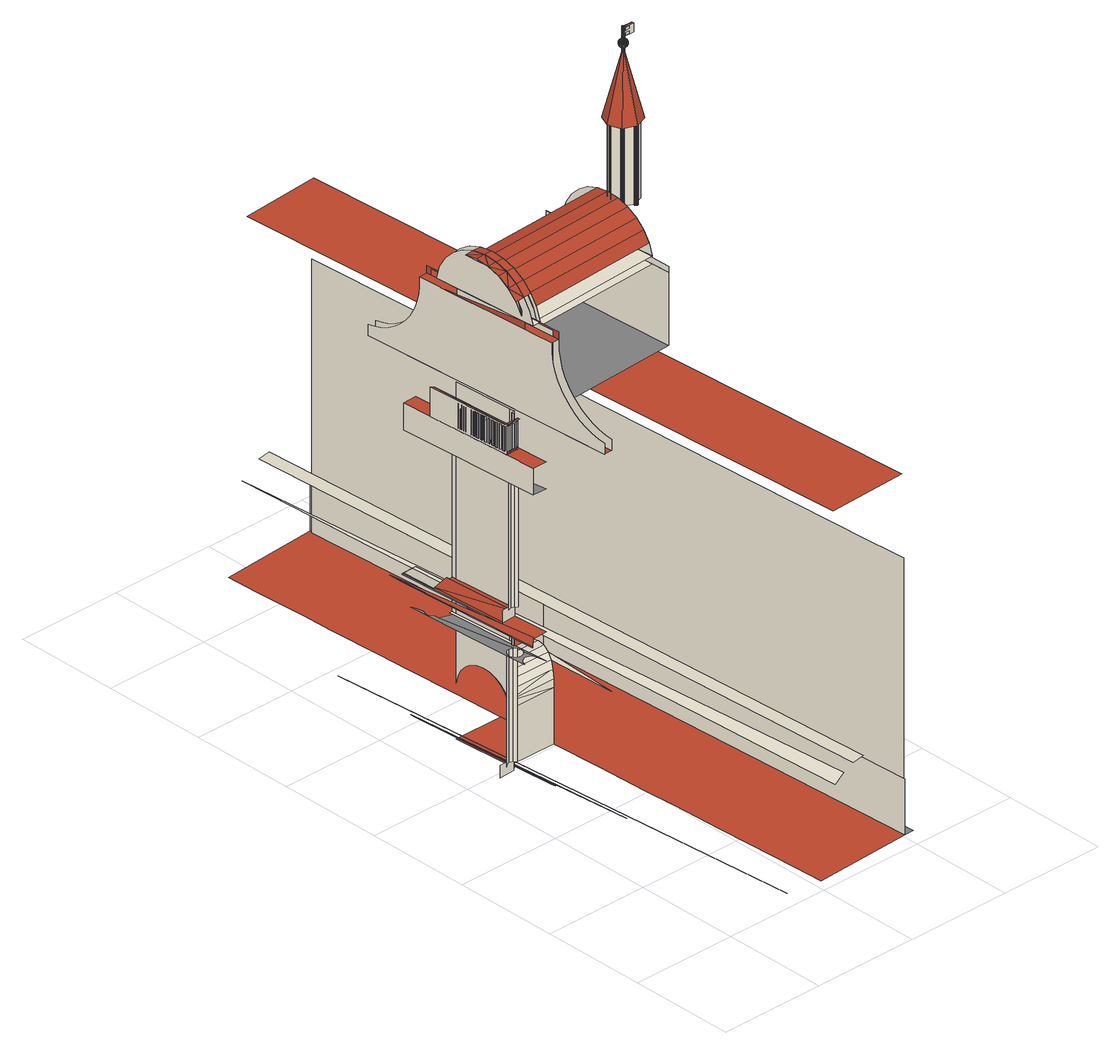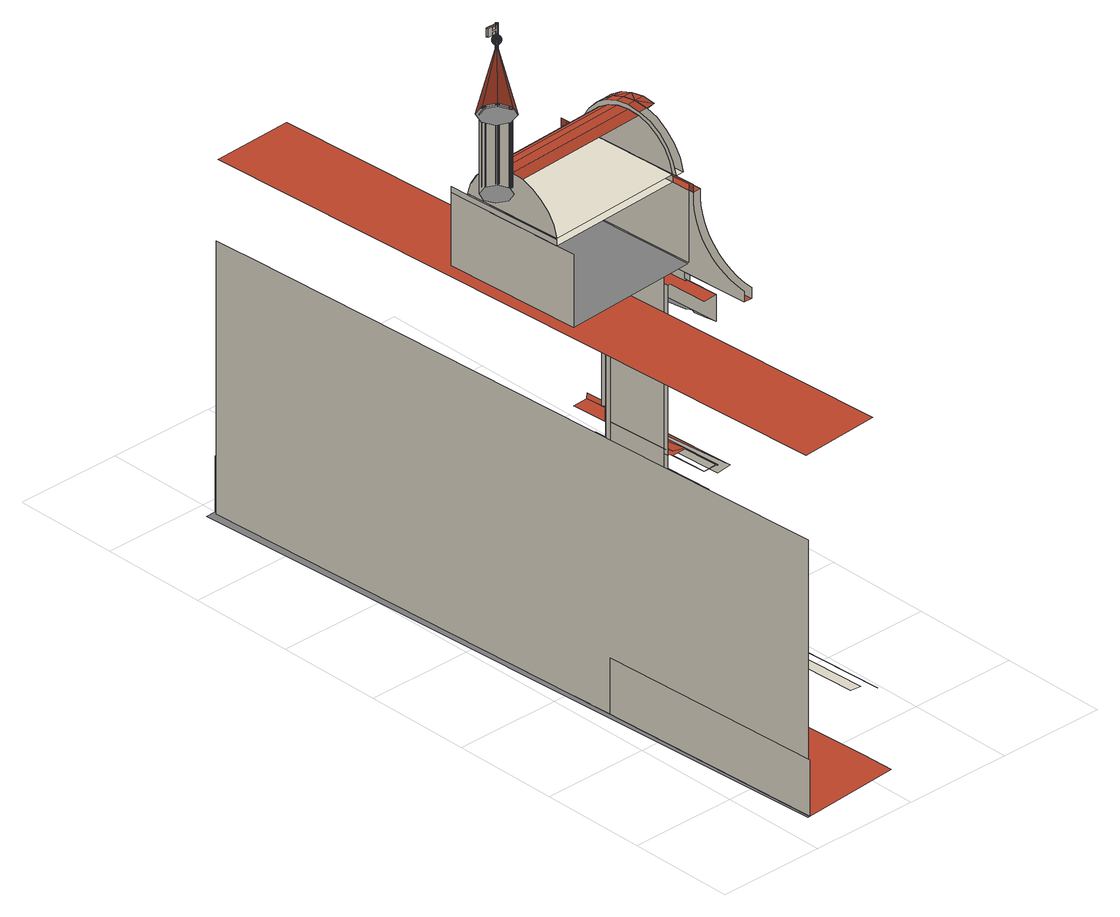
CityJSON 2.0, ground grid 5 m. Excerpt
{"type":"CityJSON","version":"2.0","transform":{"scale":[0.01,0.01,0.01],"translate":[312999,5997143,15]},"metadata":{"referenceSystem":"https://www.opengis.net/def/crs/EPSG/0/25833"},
"CityObjects":{
"building1":{"type":"Building","geometry":[{"type":"MultiSurface","lod":"0","boundaries":[[[0,1,2]],[[3,4,5,6]],[[7,8,9,10]],[[11,12,13,7]],[[14,15,16,17]],[[5,18,6]],[[3,6,18,19]],[[20,21,22,23]],[[24,25,26,27]],[[16,28,29,17]],[[19,30,4,3]],[[30,31,5,4]],[[18,5,31]],[[32,33,19,18]],[[34,29,28,35]],[[26,36,37,27]],[[24,38,25]],[[39,40,41,42]],[[35,43,44,34]],[[36,26,25,38]],[[37,45,24,27]],[[33,46,47,19]],[[18,48,49,32]],[[50,51,16,15]],[[52,44,43,53]],[[38,24,45]],[[40,54,55,41]],[[56,57,58,59]],[[53,60,61,52]],[[39,62,54,40]],[[41,55,63,42]],[[38,45,37,36]],[[62,39,42,63]],[[48,47,46,49]],[[64,61,60,65]],[[58,66,67,59]],[[68,69,70,71]],[[65,72,73,64]],[[57,74,66,58]],[[59,67,75,56]],[[62,63,55,54]],[[74,57,56,75]],[[76,2,1,77]],[[78,20,23,79]],[[80,73,72,81]],[[82,51,50,83]],[[84,71,70]],[[71,85,86,68]],[[87,88,89,90]],[[68,86,91,69]],[[92,80,81,93]],[[94,95,96,97]],[[75,67,66,74]],[[84,70,69,91]],[[71,84,85]],[[90,98,87]],[[12,99,13]],[[100,92,93,101]],[[102,103,104,105]],[[89,106,90]],[[13,107,8,7]],[[108,109,110,111,112]],[[113,114,115,116]],[[98,117,88,87]],[[118,100,101,119]],[[91,86,85,84]],[[120,121,82,51,16,19,47,48,18,13,99,122,123]],[[98,90,106]],[[89,124,106]],[[89,88,117,124]],[[125,118,119,126]],[[105,127,128,102]],[[129,121,82,83]],[[104,103,130,131]],[[132,133,134,135]],[[136,115,114]],[[115,137,138,116]],[[104,131,127,105]],[[139,125,126,140]],[[116,138,141,113]],[[117,98,106,124]],[[136,114,113,141]],[[115,136,137]],[[142,143,144,145,142,146,147,148,149,146]],[[150,139,140,151]],[[127,131,130,128]],[[148,152,153,149]],[[154,155,156,157]],[[151,158,159,150]],[[148,147,160,152]],[[146,149,153,161]],[[162,78,79,163]],[[141,138,137,136]],[[164,94,97,165]],[[160,147,146,161]],[[166,159,158,167]],[[129,168,120,121]],[[145,169,170,142]],[[9,171,172,173,174,175,176,177,178,179,180,181,182,183,184,185,186,187,188,189,190,191,192,193,194,195,166,159,150,139,125,118,100,92,80,73,64,61,52,44,34,29,17,14,11,7,10]],[[196,197,163,79,23,22,198,199,200,201,202,203,204,205,206,207,208,209,210,211,212,213,214,215,216,217,218,219,220,221]],[[222,223,224,225]],[[195,166,167,226]],[[142,170,227,143]],[[145,144,228,169]],[[161,153,152,160]],[[228,144,143,227]],[[229,14,17,29,34,44,52,61,64,73,80,92,100,118,125,139,150,159,166,195,194,193,192,191,190,189,188,187,186,185,184,183,182,181,180,179,178,177,176,175,174,173,172,230,231,232]],[[194,195,226,233]],[[234,235,236,237]],[[225,238,239,222]],[[240,241,242,243]],[[222,239,244,223]],[[224,245,238,225]],[[193,194,233,246]],[[227,170,169,228]],[[245,224,223,244]],[[99,12,247,248]],[[107,171,9,8]],[[249,240,243]],[[250,164,165,251,252]],[[192,193,246,253]],[[237,254,255,234]],[[120,168,256,123]],[[257,236,235,258]],[[259,162,163,197,260]],[[237,236,257,254]],[[261,262,263,264]],[[112,265,266]],[[267,268,241,240]],[[243,242,269,249]],[[191,192,253,270]],[[244,239,238,245]],[[240,249,267]],[[269,242,241,268]],[[190,191,270,271]],[[272,273,274,275,107,13,18,31,30,19,16,28,35,43,53,60,65,72,81,93,101,119,126,140,151,158,167,226,233,246,253,270,271,276,277,278,279,280,281,282,283,284,285,286,287,288,289,290,291,292]],[[254,257,258,255]],[[263,293,294,264]],[[295,232,231,296,297,298,299,300,301,302,303,251,165,97,96,304,305,306,307,308,309,310]],[[311,312,313,314]],[[196,315,316,317,318,319,320,204,203,321,322,260,197]],[[263,262,323,293]],[[264,294,324,261]],[[189,190,271,276]],[[268,267,249,269]],[[323,262,261,324]],[[51,82,121,120,123,256,168,129,83,50,15,14,229,325,326,327,328,329,330,230,172,173,292,291,290,289,288,287,286,285,284,283,282,281,280,279,278,277,276,271,270,253,246,233,226,167,158,151,140,126,119,101,93,81,72,65,60,53,43,35,28,16]],[[188,189,276,277]],[[312,331,332,313]],[[333,334,335]],[[312,311,336,331]],[[313,332,337,314]],[[187,188,277,278]],[[324,294,293,323]],[[336,311,314,337]],[[338,339,335]],[[339,333,335]],[[337,332,331,336]],[[135,134,340,341,342,326,343,344,345]],[[346,347,348]],[[334,333,349]],[[350,351,339]],[[352,353,354]],[[355,327,326,342]],[[343,326,327,356,357,358,345,344]],[[339,359,350]],[[339,338,360]],[[333,339,351]],[[359,361,350]],[[361,362,350]],[[327,355,363,364,365,358,357,356]],[[359,339,360]],[[366,367,354]],[[352,347,354]],[[351,350,362]],[[368,361,369]],[[370,371,372,373,374,375,376,372,377,154,157,378,379,344,356]],[[361,380,369]],[[361,359,381]],[[266,265,382,383,384]],[[362,361,385]],[[386,367,366]],[[387,354,347]],[[360,338,388,389]],[[361,368,385]],[[380,390,369]],[[380,361,381]],[[391,369,390]],[[343,392,393,394,384,383,382]],[[395,357,316,315,396]],[[359,360,389,397]],[[364,363,398,399,400,401,402,403,404,405,406,407,408,409,410]],[[357,395,370,356]],[[411,367,386]],[[369,391,412,368]],[[328,327,356,370,393]],[[390,380,413]],[[414,415,416,417,418,419,420,421,422,423,424,425,426,427,428,429,430,431,432,433,434,435,436,437,438,439,440,441,442,443,444,445,446,447]],[[381,359,397,448]],[[449,450,451,452,453,454,338,360,359,381,380,413,455,456,457,458]],[[459,460,461]],[[450,462,463,452,349,333,351,362,385,368,412,391,464,465,466,467,468]],[[452,451,463,469]],[[445,444,452,469,470]],[[427,428,471,472,473,474]],[[380,381,448,475]],[[476,477,478,479,480,481]],[[482,483,452,463,462]],[[443,442,484,481,476,485,486,487,447,446,445,444]],[[488,489,490,491]],[[413,380,475,492]],[[449,493,494,488,489,490,453,452,451,450]],[[493,494,490,491,495]],[[410,496,364]],[[497,410,409]],[[487,486,498,499,481,484,500,501,502,503,504,505,506,507,508,509,510,511,512,513,472,473,514,515,516,517,518,519,520,521,522,523,524,525,526,527]],[[484,481,480,479,478,528,529,530,531,532,533,493,495,491,534,535]],[[536,537,538,539,540,541,542,488,489,543,544,545,546]],[[485,477,476]],[[494,493,547,548,549,550,492,475,448,397,389,388,551,490,489,488]],[[364,496,552,365]],[[552,553,554,365]],[[555,496,410]],[[556,497,409,408,557,558]],[[559,406,405,560]],[[561,562,407,406,559]],[[558,557,408,407,562,561]],[[560,405,404,563]],[[555,410,497,556]],[[561,564,558]],[[565,566,567,568,569,570,571,572,553,552,573,574,575,576,577,578,579,580,581]],[[582,583,584,585,586,587,588,589,590,591]],[[544,543,592,593]],[[545,544,593,594]],[[546,545,594,595]],[[536,546,595,596]],[[537,536,596,597]],[[499,498,598,599]],[[489,488,600,601]],[[476,477,602,603]],[[538,537,597,604]],[[605,606,607,608]],[[609,610,611,612]],[[613,599,598,614,603,615]],[[616,601,617]],[[618,619,620,621,622,623,624,625]],[[603,602,616,617,626,615]],[[627,628,565,581]],[[629,630,631,632]],[[630,633,634,631]],[[615,603,614,635,602,603]],[[597,596,595,594,593,592,601,600,636,637,638,639,604]],[[640,629,632,641]],[[633,642,643,634]],[[644,640,641,645]],[[642,646,647,648,643]],[[649,644,645,650]],[[646,651,652,647]],[[653,649,650,654]],[[651,655,656,652]],[[657,658,659,660]],[[658,661,662,659]],[[663,657,660,664]],[[661,665,666,662]],[[667,653,654,668]],[[631,634,643,648,647,652,656,669,670,671,672,673,674,675,676,677,678,679,680,668,654,650,645,641,632]],[[681,663,664,682]],[[655,683,669,656]],[[665,684,685,666]],[[633,630,629,640,644,649,653,667,686,687,688,689,690,691,692,693,694,695,696,683,655,651,646,642]],[[697,681,682,698]],[[686,667,668,680]],[[684,699,700,685]],[[683,696,670,669]],[[701,697,698,702]],[[687,686,680,679]],[[699,703,704,700]],[[696,695,671,670]],[[705,701,702,706]],[[688,687,679,678]],[[703,707,708,704]],[[695,694,672,671]],[[664,660,659,662,666,685,700,704,708,709,710,711,712,713,714,715,716,717,718,719,706,702,698,682]],[[565,720,721,581]],[[689,688,678,677]],[[722,705,706,719]],[[694,693,673,672]],[[707,723,709,708]],[[690,689,677,676]],[[693,692,674,673]],[[691,690,676,675]],[[692,691,675,674]],[[724,722,719,718]],[[723,725,710,709]],[[726,724,718,717]],[[712,727,690,676]],[[725,728,711,710]],[[729,726,717,716]],[[728,727,712,711]],[[730,729,716,715]],[[727,731,713,712]],[[732,730,715,714]],[[731,732,714,713]],[[727,712,733,734]],[[735,736,737,738,739]],[[740,741,742,743]],[[741,744,745,742]],[[746,740,743,747]],[[744,748,749,745]],[[750,746,747,751]],[[748,752,753,749]],[[754,750,751,755]],[[752,756,757,753]],[[758,754,755,759]],[[756,760,761,757]],[[762,735,739,738,763]],[[764,758,759,765]],[[760,766,767,761]],[[759,755,751,747,743,742,745,749,753,757,761,767,733,768,769,770,771,772,773,774,775,776,777,765]],[[778,764,765,777]],[[766,734,733,767]],[[736,779,780,738,737]],[[781,778,777,776]],[[734,782,768,733]],[[783,784,785,786]],[[787,783,786,788]],[[789,790,784,783]],[[786,785,791,792]],[[784,793,794,785]],[[795,781,776,775]],[[796,789,783,787]],[[788,786,792,797]],[[782,798,769,768]],[[790,799,793,784]],[[785,794,800,791]],[[801,787,788,802]],[[803,795,775,774]],[[804,805,790,789]],[[798,806,770,769]],[[792,791,807,808]],[[809,796,787,801]],[[802,788,797,810]],[[793,811,812,794]],[[813,804,789,796]],[[797,792,808,814]],[[815,803,774,773]],[[805,816,799,790]],[[791,800,817,807]],[[806,818,771,770]],[[799,819,811,793]],[[794,812,820,800]],[[821,815,773,772]],[[818,821,772,771]],[[822,813,796,809]],[[810,797,814,823]],[[816,824,819,799]],[[825,801,802,826]],[[800,820,827,817]],[[828,809,801,825]],[[829,830,805,804]],[[826,802,810,831]],[[808,807,832,833]],[[834,829,804,813]],[[811,835,836,812]],[[814,808,833,837]],[[830,838,816,805]],[[807,817,839,832]],[[819,840,835,811]],[[812,836,841,820]],[[842,822,809,828]],[[831,810,823,843]],[[844,834,813,822]],[[823,814,837,845]],[[838,846,824,816]],[[817,827,847,839]],[[824,848,840,819]],[[820,841,849,827]],[[850,825,826,851]],[[852,844,822,842]],[[853,828,825,850]],[[851,826,831,854]],[[843,823,845,855]],[[856,857,830,829]],[[858,856,829,834]],[[833,832,859,860]],[[846,861,848,824]],[[857,862,838,830]],[[827,849,863,847]],[[837,833,860,864]],[[835,865,866,836]],[[832,839,867,859]],[[868,842,828,853]],[[854,831,843,869]],[[836,866,870,841]],[[840,871,865,835]],[[872,858,834,844]],[[845,837,864,873]],[[862,874,846,838]],[[839,847,875,867]],[[848,876,871,840]],[[841,870,877,849]],[[878,852,842,868]],[[869,843,855,879]],[[880,872,844,852]],[[855,845,873,881]],[[874,882,861,846]],[[861,883,876,848]],[[847,863,884,875]],[[849,877,885,863]],[[886,850,851,887]],[[888,853,850,886]],[[887,851,854,889]],[[890,880,852,878]],[[891,868,853,888]],[[879,855,881,892]],[[889,854,869,893]],[[860,859,894,895]],[[896,897,898,899]],[[864,860,895,900]],[[896,899,901,739]],[[859,867,902,894]],[[882,903,883,861]],[[865,904,905,866]],[[863,885,906,884]],[[897,737,907,898]],[[908,739,901,909]],[[871,904,865]],[[866,905,870]],[[910,911,874,862]],[[873,864,900,912]],[[913,878,868,891]],[[893,869,879,914]],[[867,875,915,902]],[[916,917,907,737]],[[876,918,904,871]],[[870,905,919,877]],[[920,921,872,880]],[[922,908,909,923]],[[881,873,912,924]],[[911,925,882,874]],[[875,884,926,915]],[[883,918,876]],[[877,919,885]],[[916,927,928,917]],[[929,890,878,913]],[[914,879,892,930]],[[931,920,880,890]],[[922,923,932,763]],[[892,881,924,933]],[[925,934,903,882]],[[886,887,935]],[[884,906,936,926]],[[903,937,918,883]],[[888,886,935]],[[887,889,935]],[[885,919,938,906]],[[891,888,935]],[[889,893,935]],[[927,780,939,940,941,928]],[[942,763,932,943]],[[913,891,935]],[[893,914,935]],[[944,931,890,929]],[[930,892,933,945]],[[905,904,946]],[[904,918,946]],[[919,905,946]],[[929,913,935]],[[934,937,903]],[[914,930,935]],[[906,938,947,936]],[[948,949,939,780]],[[941,940,950,951]],[[918,937,946]],[[938,919,946]],[[944,929,935]],[[930,945,935]],[[952,942,943,953]],[[947,938,946]],[[954,955,921,920]],[[956,957,925,911]],[[958,954,920,931]],[[957,959,934,925]],[[960,958,931,944]],[[959,961,937,934]],[[962,963,964,965,966,967,968,969,970,948,780,927,916,737,897,896,739,908,922,763,942,952,971]],[[972,973,953,943,932,923,909,901,899,898,907,917,928,941,951,974,975,976,977,978,979,980,981]],[[982,983,984,985,779,736,735,762]],[[937,961,946]],[[733,712,676,986,987,988,989,990]],[[991,992,993,734,727,690,994,995]],[[960,944,935]],[[940,939,996,997]],[[945,933,998,999]],[[945,999,935]],[[936,947,1000]],[[933,924,1001,998]],[[926,936,1000,1002]],[[924,912,1003,1001]],[[915,926,1002,1004]],[[912,900,1005,1003]],[[902,915,1004,1006]],[[900,895,1007,1005]],[[894,902,1006,1008]],[[895,894,1008,1007]],[[1009,947,946]],[[951,950,1010,974]],[[970,1011,949,948]],[[1012,960,935]],[[999,1013,935]],[[961,1014,946]],[[1015,1009,946]],[[952,953,973,997,996,971]],[[1016,961,959]],[[1017,1012,935]],[[1018,1015,946]],[[1013,1019,935]],[[1000,947,1009,1020]],[[1014,1021,946]],[[1021,1018,946]],[[1012,1022,958,960]],[[999,998,1023,1013]],[[974,1010,1024,975]],[[1025,1017,935]],[[1019,1026,935]],[[1027,1028,1011,970,969]],[[996,1029,962,971]],[[1030,1025,935]],[[1026,1031,935]],[[972,1032,997,973]],[[1033,1014,961,1016]],[[1031,1034,935]],[[1020,1009,1015,1035]],[[1036,1016,959,957]],[[1034,1030,935]],[[1002,1000,1020,1037]],[[1028,1027,969]],[[779,985,969,738,780]],[[1022,1038,954,958]],[[1039,1040,1041,1042,1043,1024,1010,950,940,997,1032,1044]],[[1029,996,939,949,1011,1028,1045,1046,1047,1048,1049,1050]],[[998,1001,1051,1023]],[[1017,1052,1022,1012]],[[1013,1023,1053,1019]],[[981,1044,1032,972]],[[962,1029,1050,963]],[[1054,1014,1033]],[[1035,1015,1055]],[[1056,1036,957,956]],[[1004,1002,1037,1057]],[[968,1045,1028,969]],[[975,1024,1043,976]],[[1001,1003,1058,1051]],[[1059,1021,1014,1054]],[[1055,1015,1018,1060]],[[980,1039,1044,981]],[[963,1050,1049,964]],[[1025,1061,1052,1017]],[[1019,1053,1062,1026]],[[1006,1004,1057,1063]],[[1064,1021,1059]],[[976,1043,1042,977]],[[1060,1018,1021,1065]],[[1046,1045,968,967]],[[1049,1048,965,964]],[[1003,1005,1066,1058]],[[979,1040,1039,980]],[[1065,1021,1064]],[[1067,1033,1016,1036]],[[1037,1020,1035,1068]],[[966,1047,1046,967]],[[977,1042,1041,978]],[[978,1041,1040,979]],[[965,1048,1047,966]],[[1008,1006,1063,1069]],[[1005,1007,1070,1066]],[[1007,1008,1069,1070]],[[1030,1071,1061,1025]],[[734,733,990,993]],[[1026,1062,1072,1031]],[[1052,1073,1038,1022]],[[1023,1051,1074,1053]],[[1031,1072,1075,1034]],[[1076,1071,1030]],[[1034,1075,1076,1030]],[[1077,1054,1033,1067]],[[1068,1035,1055,1078]],[[1079,1067,1036,1056]],[[1057,1037,1068,1080]],[[1073,1081,1082,1038]],[[1051,1058,1083,1074]],[[1061,1084,1073,1052]],[[1053,1074,1085,1062]],[[1086,1059,1054,1077]],[[1078,1055,1060,1087]],[[1063,1057,1080,1088]],[[1089,1090,997,1032,1044,1039,1040,1041,1042,1043,1024,1010,950,940]],[[1091,1092,939,949,1011,1028,1045,1046,1047,1048,1049,1050,1029,996]],[[1058,1066,1093,1083]],[[1094,1064,1059,1086]],[[1087,1060,1065,1095]],[[1071,1096,1084,1061]],[[1062,1085,1097,1072]],[[1095,1065,1064,1094]],[[1098,1077,1067,1079]],[[1069,1063,1088,1099]],[[1080,1068,1078,1100]],[[1066,1070,1101,1093]],[[1102,1103,1104,1105]],[[1106,1107,1108,1109]],[[1070,1069,1099,1101]],[[1084,1110,1081,1073]],[[1076,1111,1096,1071]],[[1072,1097,1112,1075]],[[1074,1083,1113,1085]],[[1075,1112,1111,1076]],[[1114,1086,1077,1098]],[[1100,1078,1087,1115]],[[1088,1080,1100,1116]],[[1083,1093,1117,1113]],[[1096,1118,1110,1084]],[[1085,1113,1119,1097]],[[1120,1094,1086,1114]],[[1115,1087,1095,1121]],[[1099,1088,1116,1122]],[[1121,1095,1094,1120]],[[1093,1101,1123,1117]],[[1101,1099,1122,1123]],[[1111,1124,1118,1096]],[[1097,1119,1125,1112]],[[1126,1114,1098,1127]],[[1112,1125,1124,1111]],[[1116,1100,1115,1128]],[[1118,1129,1130,1110]],[[1113,1117,1131,1119]],[[1105,1104,1132,1133]],[[1134,1120,1114,1126]],[[1128,1115,1121,1135]],[[1136,1126,1127,1137]],[[1122,1116,1128,1138]],[[1129,1139,1140,1130]],[[1117,1123,1141,1131]],[[1135,1121,1120,1134]],[[1124,1142,1129,1118]],[[1119,1131,1143,1125]],[[1123,1122,1138,1141]],[[1125,1143,1142,1124]],[[1103,1144,1132,1104]],[[1107,1145,1146,1108]],[[1147,1106,1109,1148]],[[1149,1102,1105,1133]],[[1109,1108,1146,1148]],[[1150,1134,1126,1136]],[[1138,1128,1135,1151]],[[1142,1152,1139,1129]],[[1131,1141,1153,1143]],[[1151,1135,1134,1150]],[[1149,1144,1103,1102]],[[1147,1145,1107,1106]],[[1152,1150,1136,1139]],[[1141,1138,1151,1153]],[[1143,1153,1152,1142]],[[1153,1151,1150,1152]],[[1089,940,939,1092]],[[997,1090,1091,996]]],"semantics":{"surfaces":[{"type":"RoofSurface"},{"type":"WallSurface"},{"type":"GroundSurface"}],"values":[0,1,0,0,0,2,1,1,1,0,0,1,2,1,0,1,1,1,0,2,0,0,2,0,0,1,1,1,0,2,0,1,1,1,0,1,1,0,1,0,1,1,1,1,0,0,1,1,1,0,0,1,1,1,1,1,0,0,1,2,0,1,1,0,0,1,1,1,1,1,0,2,0,0,1,1,1,1,0,0,1,1,1,1,0,1,1,1,0,1,0,1,1,1,1,0,0,1,1,2,1,0,0,1,1,1,1,0,1,1,1,0,1,0,1,1,0,0,1,1,0,2,0,0,1,1,1,0,0,1,0,1,1,1,0,1,1,1,2,1,2,1,0,0,1,1,0,0,1,1,1,0,0,1,1,0,1,1,1,1,1,1,0,1,1,0,0,1,0,1,1,0,1,1,1,1,0,0,0,0,1,1,1,0,1,0,0,1,0,1,0,1,1,1,1,1,0,1,0,1,1,1,1,0,0,0,1,1,0,1,0,1,0,1,1,1,0,1,1,1,1,0,1,1,1,1,1,1,1,1,0,1,0,0,0,0,0,2,1,1,0,1,0,1,1,1,1,1,1,1,1,1,1,1,1,1,1,1,1,1,1,1,1,1,1,2,1,1,1,0,1,1,1,1,1,1,1,1,1,1,1,1,2,2,1,1,1,1,1,1,1,1,1,1,1,1,1,1,1,1,1,1,1,1,0,1,1,1,1,1,1,1,1,1,1,0,1,1,2,1,1,0,1,1,1,0,1,1,1,1,0,0,1,1,1,0,1,1,1,1,0,0,1,0,0,1,1,1,1,1,1,1,1,0,0,1,0,1,0,1,0,1,0,1,0,1,1,1,1,0,0,0,0,1,1,1,1,0,0,0,0,0,1,0,1,1,1,1,0,1,1,0,0,1,1,0,0,1,1,1,1,0,0,0,0,1,1,1,1,0,0,0,0,0,0,0,1,1,0,1,1,1,1,1,1,1,1,1,1,0,0,0,1,1,1,1,0,1,0,1,1,1,1,1,0,0,0,1,0,1,0,1,1,0,0,1,0,0,1,1,0,0,0,0,1,1,1,0,1,0,1,1,1,1,1,0,0,1,1,0,1,0,1,0,1,1,0,2,1,2,2,0,1,0,0,1,0,1,0,1,0,1,0,1,1,1,1,1,0,0,1,1,1,1,0,1,0,1,1,1,0,0,1,0,0,1,1,0,0,1,1,0,1,1,0,1,1,0,0,1,0,0,0,0,1,1,1,1,1,1,1,1,0,1,1,1,1,0,0,1,1,1,1,1,1,0,1,1,1,1,1,1,1,1,1,0,1,0,1,0,0,0,0,0,0,1,1,1,1,0,0,0,0,1,1,1,0,2,0,1,1,0,0,1,1,1,1,0,1,1,1,0,0,0,0,0,1,1,1,0,0,0,1,1,1,1,0,1,0,0,1,0,1,0,0,1,1,1,1,1,0,0,1,0,0,1,0,2,2,0,0,1,1,1,0,0,1,1,1,1,1,0,1,1,1]}}]}
},
"vertices":[
[166,1297,736],[86,2031,726],[125,1258,726],[158,1451,1523],[157,1462,1523],[157,1462,1639],[158,1451,1639],[158,1451,1649],[158,1462,1649],[157,1462,1649],[158,1452,1649],[159,1441,1649],[168,1441,1649],[168,1451,1649],[159,1441,1513],[168,1441,1513],[168,1451,1513],[158,1451,1513],[168,1451,1639],[168,1451,1523],[171,1455,76],[159,1442,76],[159,1442,596],[171,1455,596],[156,1482,1523],[156,1482,1639],[157,1472,1639],[157,1472,1523],[168,1462,1513],[157,1462,1513],[168,1462,1523],[168,1462,1639],[168,1441,1639],[168,1441,1523],[157,1472,1513],[167,1472,1513],[167,1473,1639],[167,1473,1523],[167,1482,1639],[155,1502,1639],[156,1492,1639],[156,1492,1523],[155,1502,1523],[167,1482,1513],[156,1482,1513],[167,1483,1523],[179,1441,1523],[179,1451,1523],[179,1451,1639],[179,1441,1639],[179,1441,1513],[179,1451,1513],[156,1492,1513],[166,1492,1513],[166,1493,1639],[166,1493,1523],[154,1522,1523],[154,1522,1639],[155,1512,1639],[155,1512,1523],[166,1503,1513],[155,1502,1513],[166,1503,1639],[166,1503,1523],[155,1512,1513],[165,1512,1513],[165,1513,1639],[165,1513,1523],[154,1532,1523],[153,1542,1523],[153,1542,1639],[154,1532,1639],[165,1523,1513],[154,1522,1513],[165,1523,1639],[165,1523,1523],[158,1294,691],[123,1998,691],[188,1461,76],[188,1461,596],[154,1532,1513],[164,1532,1513],[189,1451,1513],[189,1441,1513],[163,1543,1639],[164,1532,1639],[164,1532,1523],[152,1552,1523],[152,1562,1523],[152,1562,1639],[152,1552,1639],[163,1543,1523],[153,1542,1513],[163,1543,1513],[192,1454,789],[177,1449,789],[177,1449,1389],[192,1454,1389],[163,1552,1523],[227,1451,1649],[152,1552,1513],[163,1552,1513],[189,1441,1639],[189,1441,1523],[189,1451,1523],[189,1451,1639],[163,1553,1639],[147,1842,1649],[157,1463,789],[226,1467,789],[226,1467,731],[157,1463,731],[157,1463,736],[151,1582,1523],[151,1582,1639],[151,1572,1639],[151,1572,1523],[162,1562,1523],[152,1562,1513],[162,1563,1513],[209,1451,1513],[198,1451,1513],[227,1451,1513],[218,1451,1513],[162,1562,1639],[151,1572,1513],[162,1572,1513],[198,1451,1639],[198,1441,1639],[198,1441,1513],[198,1441,1523],[198,1451,1523],[149,1467,20],[149,1467,76],[225,1471,76],[225,1471,20],[161,1583,1639],[162,1572,1639],[162,1572,1523],[151,1582,1513],[161,1583,1513],[161,1583,1523],[149,1612,1523],[149,1622,1523],[149,1622,1639],[149,1612,1639],[150,1602,1523],[150,1602,1639],[150,1592,1639],[150,1592,1523],[150,1592,1513],[161,1592,1513],[161,1593,1639],[161,1593,1523],[123,1998,731],[123,1998,726],[158,1294,726],[158,1294,731],[160,1603,1513],[150,1602,1513],[160,1603,1639],[160,1603,1523],[206,1457,76],[206,1457,596],[207,1450,789],[207,1450,1389],[149,1612,1513],[160,1613,1513],[209,1441,1513],[160,1613,1639],[160,1613,1523],[136,1852,1649],[136,1852,1513],[137,1842,1513],[137,1832,1513],[138,1822,1513],[138,1812,1513],[139,1802,1513],[139,1792,1513],[140,1782,1513],[141,1772,1513],[141,1762,1513],[142,1752,1513],[142,1742,1513],[143,1732,1513],[143,1722,1513],[144,1712,1513],[144,1702,1513],[145,1692,1513],[145,1682,1513],[146,1672,1513],[147,1662,1513],[147,1652,1513],[148,1642,1513],[148,1632,1513],[149,1622,1513],[151,1819,596],[210,1453,596],[155,1424,596],[160,1407,596],[174,1395,596],[192,1391,596],[209,1397,596],[218,1407,596],[227,1347,596],[224,1359,596],[210,1371,596],[192,1375,596],[175,1369,596],[163,1355,596],[159,1338,596],[156,1338,596],[142,1614,596],[125,1952,596],[127,1953,596],[132,1937,596],[138,1904,596],[140,1891,596],[135,1886,596],[132,1868,596],[137,1851,596],[148,1841,596],[148,1632,1523],[148,1642,1523],[148,1642,1639],[148,1632,1639],[159,1623,1513],[159,1623,1523],[159,1623,1639],[166,1297,1513],[128,1996,1513],[128,1996,1389],[166,1297,1389],[158,1633,1513],[209,1441,1639],[209,1441,1523],[209,1451,1523],[209,1451,1639],[158,1632,1639],[158,1632,1523],[147,1652,1523],[147,1662,1523],[147,1662,1639],[147,1652,1639],[158,1642,1523],[158,1642,1639],[158,1643,1513],[227,1441,1649],[227,1447,1649],[157,1652,1639],[219,1440,789],[213,1446,1389],[219,1440,1389],[157,1653,1513],[218,1451,1639],[218,1441,1639],[218,1441,1513],[218,1451,1523],[218,1441,1523],[219,1445,76],[219,1445,596],[145,1682,1523],[145,1682,1639],[146,1672,1639],[146,1672,1523],[224,1467,752],[138,1828,736],[157,1652,1523],[157,1662,1523],[157,1662,1639],[157,1663,1513],[156,1672,1513],[147,1842,1523],[147,1832,1523],[147,1832,1639],[147,1842,1639],[156,1683,1513],[155,1693,1513],[154,1703,1513],[154,1713,1513],[153,1723,1513],[153,1732,1513],[152,1742,1513],[152,1752,1513],[151,1762,1513],[151,1772,1513],[150,1783,1513],[149,1792,1513],[149,1803,1513],[148,1812,1513],[148,1822,1513],[147,1832,1513],[147,1842,1513],[156,1673,1639],[156,1673,1523],[235,1298,1389],[135,1953,1389],[135,1952,1389],[145,1887,1389],[142,1884,1389],[139,1870,1389],[139,1869,1389],[144,1854,1389],[151,1847,1389],[167,1437,1389],[164,1422,1389],[169,1407,1389],[180,1397,1389],[195,1394,1389],[210,1399,1389],[218,1408,1389],[144,1702,1639],[145,1692,1639],[145,1692,1523],[144,1702,1523],[208,1797,596],[225,1483,596],[235,1298,596],[229,1339,596],[229,1341,596],[229,1342,596],[221,1410,596],[225,1428,596],[156,1682,1639],[156,1682,1523],[235,1298,1513],[225,1483,1513],[239,1484,1513],[221,1818,1513],[207,1817,1513],[197,2001,1513],[155,1692,1639],[155,1692,1523],[253,1480,2168],[211,1412,2141],[210,1442,2194],[154,1702,1639],[154,1702,1523],[254,1445,2194],[207,1484,2238],[225,1471,731],[225,1471,1660],[225,1483,1660],[225,1483,752],[225,1483,731],[225,1483,20],[225,1483,28],[239,1484,28],[225,1471,28],[254,1456,2127],[205,1535,2272],[251,1512,2202],[251,1283,30],[252,1261,31],[222,1795,27],[239,1484,1660],[239,1484,731],[239,1484,596],[239,1484,20],[250,1538,2272],[252,1487,2238],[202,1593,2292],[249,1550,2229],[238,1508,1660],[238,1508,278],[238,1508,20],[221,1818,26],[284,890,36],[244,1640,2255],[198,1653,2300],[221,1818,731],[207,1817,731],[197,1999,731],[205,1837,731],[206,1831,731],[136,1828,731],[128,1996,731],[197,2001,731],[235,1298,731],[235,1300,731],[243,1656,2300],[247,1595,2292],[223,1483,752],[206,1829,752],[206,1832,752],[247,1594,2247],[210,2018,25],[238,1508,28],[294,1447,2194],[292,1489,2238],[195,1714,2292],[242,1687,2253],[238,1484,755],[221,1818,755],[207,1817,752],[221,1818,596],[207,1817,596],[290,1540,2272],[222,1795,1660],[222,1795,278],[222,1787,312],[223,1771,344],[225,1748,371],[226,1720,391],[228,1687,404],[230,1652,408],[232,1617,404],[234,1584,391],[235,1555,371],[236,1532,344],[237,1516,312],[209,2042,25],[243,1656,2254],[240,1717,2292],[225,2007,2003],[225,2010,1970],[224,2017,1937],[224,2028,1905],[223,2042,1875],[222,2059,1846],[221,2079,1819],[220,2106,1790],[218,2137,1766],[216,2170,1745],[214,2206,1728],[212,2244,1717],[210,2283,1710],[210,2283,1660],[277,1009,1660],[277,1009,1710],[275,1045,1716],[273,1079,1726],[272,1112,1739],[270,1143,1756],[269,1172,1776],[267,1199,1800],[266,1223,1826],[265,1244,1855],[264,1262,1886],[263,1278,1923],[262,1289,1962],[262,1295,2002],[262,1295,2048],[257,1396,2048],[255,1440,2048],[232,1875,2047],[230,1915,2047],[225,2007,2047],[286,1597,2292],[230,1915,2082],[234,1839,2082],[242,1687,2083],[255,1441,2083],[257,1396,2083],[256,1414,2141],[237,1774,2272],[235,1825,2238],[232,1867,2194],[231,1898,2141],[204,2447,23],[349,46,44],[204,2425,24],[235,1814,2082],[235,1804,2082],[239,1738,2240],[237,1785,2214],[235,1824,2177],[233,1853,2133],[232,1871,2082],[235,1804,2053],[232,1870,2048],[282,1010,1660],[317,1011,1660],[250,2285,1660],[215,2283,1660],[283,1658,2300],[296,1418,2048],[271,1899,2048],[271,1899,2076],[296,1418,2076],[301,1327,2076],[301,1327,2048],[275,1816,2082],[295,1443,2083],[302,1297,2048],[271,1899,2047],[266,1988,2047],[265,2009,2047],[271,1897,2082],[296,1418,2083],[297,1398,2083],[297,1398,2082],[280,1719,2292],[270,1917,2082],[270,1913,2082],[296,1418,2082],[473,1508,278],[472,1531,344],[266,1988,1712],[301,1327,1712],[302,1297,2002],[303,1291,1962],[303,1280,1923],[304,1264,1886],[305,1246,1855],[306,1225,1826],[307,1201,1800],[309,1174,1776],[310,1145,1756],[312,1114,1739],[314,1081,1726],[315,1047,1716],[316,1023,1712],[317,1011,1710],[250,2285,1710],[251,2274,1712],[252,2246,1717],[254,2208,1728],[256,2172,1745],[258,2139,1766],[260,2108,1790],[261,2081,1819],[262,2061,1846],[263,2044,1875],[264,2030,1905],[264,2020,1937],[265,2012,1970],[265,2009,2003],[266,1988,2076],[266,1988,2069],[266,1988,2048],[265,2009,2048],[265,2009,2082],[269,1922,2082],[301,1318,2082],[302,1297,2082],[286,1603,2273],[283,1658,2280],[280,1714,2273],[278,1766,2254],[275,1813,2224],[273,1852,2184],[272,1880,2136],[295,1435,2136],[293,1464,2184],[291,1503,2224],[289,1550,2254],[271,1900,2141],[272,1869,2194],[274,1827,2238],[277,1776,2272],[296,1416,2141],[473,1508,20],[460,1795,20],[222,1795,20],[481,1515,312],[490,1531,344],[471,1554,371],[503,1554,371],[523,1616,404],[525,1651,408],[514,1583,391],[470,1583,391],[520,1686,404],[517,1223,370],[864,3308,20],[394,3274,20],[401,3123,20],[413,2864,20],[419,2715,20],[431,2458,20],[438,2300,20],[449,2042,20],[484,1261,20],[495,1003,20],[502,856,20],[513,599,20],[520,450,20],[531,193,20],[538,52,20],[588,55,20],[1008,76,20],[615,56,429],[603,322,429],[586,706,429],[567,1126,429],[542,1678,429],[521,2167,429],[502,2586,429],[484,2996,429],[471,3279,429],[662,58,462],[950,1470,2136],[948,1499,2184],[946,1537,2224],[944,1584,2254],[941,1637,2273],[938,1692,2279],[921,2023,1712],[955,1362,1712],[926,1932,2082],[951,1453,2083],[925,1933,2048],[951,1453,2048],[935,1748,2273],[773,64,490],[716,61,483],[572,3287,483],[629,3291,490],[855,3277,1660],[471,3249,1660],[637,90,1660],[1021,106,1660],[955,1362,1862],[921,2023,2047],[955,1362,2048],[925,1933,2076],[951,1453,2076],[858,3292,1280],[858,3292,15],[1019,93,24],[1019,93,1280],[1015,175,1280],[1009,284,1280],[898,2503,1280],[862,3211,1280],[955,1362,2076],[1008,76,278],[864,3308,278],[939,1689,2584],[938,1691,2584],[938,1691,2217],[939,1689,2217],[938,1692,2584],[938,1692,2217],[921,2023,2048],[926,1915,2135],[928,1886,2183],[930,1847,2223],[933,1801,2254],[940,1688,2584],[940,1688,2217],[939,1694,2584],[939,1694,2217],[942,1686,2584],[942,1686,2217],[939,1696,2584],[939,1696,2217],[939,1695,2217],[943,1686,2584],[943,1686,2217],[940,1697,2584],[940,1697,2217],[945,1685,2584],[945,1685,2217],[942,1699,2584],[942,1699,2217],[960,1636,2584],[959,1637,2584],[959,1637,2217],[960,1636,2217],[959,1639,2584],[959,1639,2217],[961,1634,2584],[961,1634,2217],[960,1641,2584],[960,1641,2217],[947,1686,2584],[947,1686,2217],[943,1699,2217],[945,1699,2217],[947,1699,2217],[949,1698,2217],[950,1697,2217],[951,1696,2217],[952,1694,2217],[952,1692,2217],[952,1691,2217],[951,1689,2217],[950,1687,2217],[949,1686,2217],[963,1633,2584],[963,1633,2217],[943,1699,2584],[960,1643,2584],[960,1643,2217],[949,1686,2584],[950,1687,2584],[951,1689,2584],[952,1691,2584],[952,1692,2584],[952,1694,2584],[951,1696,2584],[950,1697,2584],[949,1698,2584],[947,1699,2584],[945,1699,2584],[964,1632,2584],[964,1632,2217],[961,1644,2584],[961,1644,2217],[966,1632,2584],[966,1632,2217],[963,1645,2584],[963,1645,2217],[968,1632,2584],[968,1632,2217],[965,1646,2584],[965,1646,2217],[966,1646,2217],[968,1646,2217],[970,1645,2217],[971,1644,2217],[972,1642,2217],[973,1641,2217],[973,1639,2217],[973,1637,2217],[972,1635,2217],[971,1634,2217],[970,1633,2217],[874,3309,20],[1055,78,20],[970,1633,2584],[966,1646,2584],[971,1634,2584],[968,1646,2584],[972,1635,2584],[971,1644,2584],[970,1645,2584],[973,1637,2584],[973,1639,2584],[972,1642,2584],[973,1641,2584],[1019,1623,2217],[1019,1623,2584],[937,1693,2584],[960,1633,2584],[1017,1688,2884],[1020,1691,2904],[1015,1691,2884],[1013,1613,2584],[1012,1614,2584],[1012,1614,2217],[1013,1613,2217],[1012,1616,2584],[1012,1616,2217],[1014,1611,2584],[1014,1611,2217],[1012,1618,2584],[1012,1618,2217],[1015,1610,2584],[1015,1610,2217],[1013,1620,2584],[1013,1620,2217],[1017,1609,2584],[1017,1609,2217],[1014,1621,2584],[1014,1621,2217],[1019,1609,2584],[1019,1609,2217],[1016,1622,2584],[1016,1622,2217],[962,1751,2584],[1017,1695,2884],[1021,1609,2584],[1021,1609,2217],[1017,1623,2584],[1017,1623,2217],[1021,1623,2217],[1023,1622,2217],[1024,1621,2217],[1025,1620,2217],[1026,1618,2217],[1026,1616,2217],[1026,1614,2217],[1025,1612,2217],[1024,1611,2217],[1022,1610,2217],[1022,1610,2584],[1019,1608,2584],[1020,1686,2884],[1024,1611,2584],[1021,1623,2584],[1001,1688,2928],[1001,1688,2923],[1002,1683,2923],[1002,1683,2928],[1002,1688,2933],[1003,1683,2933],[1000,1693,2928],[1001,1693,2923],[1005,1679,2923],[1005,1678,2928],[1002,1688,2918],[1004,1683,2918],[1025,1612,2584],[1001,1693,2933],[1006,1679,2933],[1023,1622,2584],[1002,1693,2918],[1006,1679,2918],[1004,1688,2938],[1005,1684,2938],[1026,1614,2584],[1001,1698,2928],[1002,1698,2923],[1024,1621,2584],[1009,1675,2923],[1009,1675,2928],[1004,1693,2938],[1008,1681,2938],[1005,1688,2914],[1006,1685,2914],[1003,1698,2933],[1009,1676,2933],[1026,1616,2584],[1003,1697,2918],[1010,1676,2918],[1025,1620,2584],[1005,1693,2914],[1008,1681,2914],[1026,1618,2584],[1005,1697,2938],[1011,1678,2938],[1006,1696,2914],[1007,1689,2942],[1008,1686,2942],[1011,1678,2914],[1007,1692,2942],[1004,1703,2928],[1004,1703,2923],[1010,1683,2942],[1013,1673,2923],[1013,1672,2928],[1005,1702,2933],[1009,1689,2910],[1010,1686,2910],[1014,1673,2933],[1005,1702,2918],[1014,1674,2918],[1009,1692,2910],[1011,1684,2910],[1008,1696,2942],[1013,1681,2942],[1007,1701,2938],[1014,1676,2938],[1008,1700,2914],[1015,1676,2914],[1009,1695,2910],[1013,1682,2910],[1012,1690,2944],[1012,1688,2944],[1010,1699,2942],[1012,1692,2944],[1014,1686,2944],[1016,1679,2942],[1007,1707,2928],[1008,1706,2923],[1008,1706,2933],[1018,1671,2923],[1018,1671,2928],[1011,1698,2910],[1009,1705,2918],[1016,1680,2910],[1018,1672,2933],[1013,1690,2908],[1014,1688,2908],[1018,1673,2918],[1012,1694,2944],[1015,1684,2944],[1015,1687,2908],[1013,1692,2908],[1010,1704,2938],[1019,1675,2938],[1010,1703,2914],[1019,1676,2914],[1013,1694,2908],[1016,1685,2908],[1013,1696,2944],[1017,1683,2944],[1012,1701,2942],[1019,1678,2942],[1013,1700,2910],[1014,1695,2908],[1019,1679,2910],[1018,1684,2908],[1017,1691,2946],[1017,1690,2946],[1016,1692,2946],[1017,1689,2946],[1015,1698,2944],[1017,1692,2946],[1019,1683,2944],[1018,1688,2946],[1023,1672,2923],[1023,1671,2928],[1015,1690,2884],[1016,1689,2884],[1016,1689,3004],[1015,1690,3004],[1023,1672,2933],[1015,1691,3004],[1023,1673,2918],[1016,1697,2908],[1018,1691,2907],[1018,1690,2907],[1020,1684,2908],[1017,1688,3004],[1015,1692,2884],[1015,1692,3004],[1013,1708,2918],[1014,1705,2914],[1023,1675,2938],[1017,1693,2946],[1019,1688,2946],[1023,1676,2914],[1018,1687,2884],[1018,1687,3004],[1018,1692,2907],[1019,1689,2907],[1015,1703,2942],[1013,1706,2938],[1016,1694,2884],[1016,1694,3004],[1022,1678,2942],[1015,1702,2910],[1022,1679,2910],[1019,1686,2884],[1019,1686,3004],[1018,1694,2946],[1020,1688,2946],[1017,1699,2944],[1017,1695,3004],[1022,1683,2944],[1017,1698,2908],[1020,1691,2946],[1021,1684,2908],[1019,1693,2907],[1020,1689,2907],[1020,1686,2959],[1020,1686,2999],[1020,1686,3004],[1018,1696,2884],[1018,1696,3004],[1019,1694,2946],[1021,1688,2946],[1020,1691,2907],[1021,1689,2907],[1021,1686,2884],[1021,1686,2959],[1021,1686,2999],[1021,1686,3004],[1019,1696,2884],[1019,1696,3004],[1018,1704,2942],[1017,1707,2938],[1018,1706,2914],[1018,1703,2910],[1019,1700,2944],[1019,1698,2908],[1020,1695,2946],[1020,1693,2907],[1022,1696,2884],[1023,1695,2884],[1024,1695,2884],[1024,1693,2884],[1025,1692,2884],[1025,1691,2884],[1025,1690,2884],[1024,1688,2884],[1023,1687,2884],[1020,1696,2884],[1022,1696,3004],[1020,1696,3004],[1023,1687,3004],[1024,1688,3004],[1025,1690,3004],[1025,1691,3004],[1025,1692,3004],[1024,1693,3004],[1024,1695,3004],[1023,1695,3004],[1022,1774,2584],[1080,1749,2584],[1103,1690,2584],[1078,1631,2584],[973,1740,2217],[1021,1759,2217],[1069,1738,2217],[1088,1690,2217],[1067,1642,2217],[1069,1738,2584],[1088,1690,2584],[1067,1642,2584],[973,1740,2584],[1021,1759,2584],[1020,1696,2959],[1020,1696,2999],[1024,1683,2944],[1022,1688,2946],[1023,1684,2908],[1026,1679,2942],[1025,1680,2910],[1027,1676,2938],[1027,1677,2914],[1028,1674,2933],[1028,1675,2918],[1029,1673,2928],[1028,1673,2923],[1022,1689,2907],[1023,1687,2999],[1023,1687,2959],[1021,1695,2946],[1023,1688,2946],[1021,1693,2907],[1022,1690,2907],[1021,1698,2908],[1022,1695,2946],[1022,1691,2907],[1023,1689,2946],[1025,1686,2908],[1022,1692,2907],[1021,1700,2944],[1026,1684,2944],[1024,1688,2999],[1022,1694,2946],[1024,1690,2946],[1024,1688,2924],[1024,1688,2959],[1022,1696,2959],[1023,1693,2946],[1024,1691,2946],[1022,1696,2999],[1023,1698,2908],[1024,1692,2946],[1026,1687,2908],[1021,1703,2910],[1028,1682,2910],[1021,1704,2942],[1024,1695,2999],[1024,1693,2999],[1025,1692,2999],[1025,1691,2999],[1025,1690,2999],[1023,1695,2999],[1025,1690,2959],[1025,1691,2959],[1025,1692,2959],[1024,1693,2959],[1024,1695,2959],[1023,1695,2959],[1028,1681,2942],[1023,1699,2944],[1027,1686,2944],[1024,1697,2908],[1027,1689,2908],[1022,1707,2914],[1030,1679,2914],[1031,1678,2938],[1026,1696,2908],[1027,1690,2908],[1025,1698,2944],[1028,1688,2944],[1032,1677,2918],[1027,1694,2908],[1027,1692,2908],[1032,1677,2933],[1024,1702,2910],[1030,1684,2910],[1033,1676,2923],[1033,1676,2928],[1027,1697,2944],[1029,1690,2944],[1025,1703,2942],[1031,1684,2942],[1029,1692,2944],[1028,1695,2944],[1027,1701,2910],[1031,1687,2910],[1026,1706,2914],[1033,1682,2914],[1026,1707,2938],[1022,1708,2938],[1034,1682,2938],[1028,1702,2942],[1032,1687,2942],[1029,1699,2910],[1032,1690,2910],[1035,1680,2918],[1070,1685,2999],[1070,1695,2999],[1070,1695,2959],[1070,1685,2959],[1035,1680,2933],[1031,1696,2910],[1032,1693,2910],[1030,1699,2942],[1033,1690,2942],[1029,1704,2914],[1036,1680,2923],[1035,1686,2914],[1036,1679,2928],[1031,1696,2983],[1031,1696,2996],[1030,1686,2996],[1030,1686,2983],[1031,1696,2960],[1031,1696,2973],[1030,1686,2973],[1030,1686,2960],[1030,1704,2938],[1032,1696,2942],[1033,1693,2942],[1036,1685,2938],[1032,1701,2914],[1036,1690,2914],[1037,1685,2918],[1038,1684,2933],[1033,1702,2938],[1036,1689,2938],[1034,1698,2914],[1035,1694,2914],[1039,1684,2923],[1039,1684,2928],[1035,1698,2938],[1036,1694,2938],[1034,1703,2918],[1031,1706,2918],[1038,1689,2918],[1035,1703,2933],[1031,1707,2933],[1039,1689,2933],[1047,1686,2996],[1047,1686,2983],[1037,1699,2918],[1038,1694,2918],[1035,1704,2923],[1032,1707,2923],[1040,1689,2923],[1036,1704,2928],[1032,1707,2928],[1040,1689,2928],[1037,1699,2933],[1039,1694,2933],[1047,1696,2996],[1047,1696,2973],[1047,1686,2973],[1047,1696,2960],[1047,1686,2960],[1047,1696,2983],[1038,1699,2923],[1040,1694,2923],[1038,1699,2928],[1040,1694,2928]
]}
